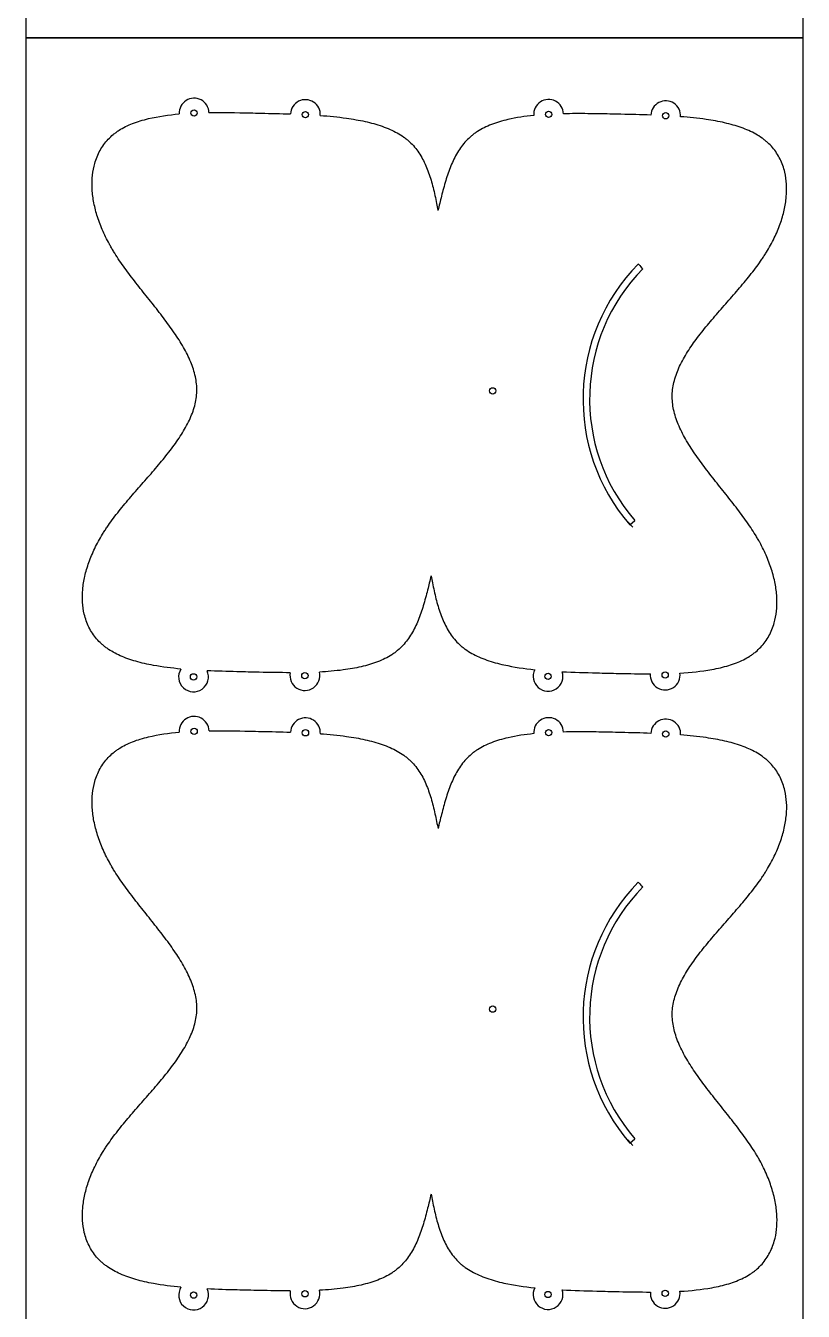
# Model space of a CAD drawing. Header units: inches. Extents: x 132 to 1257, y -131 to 658.
# Drawn here: x 278.6 to 338.6, y 459.9 to 559.1 of the extents above; entities that cross this region are included whole.
import ezdxf

# ---------------------------------------------------------------- set-up
doc = ezdxf.new("R2010")
doc.units = ezdxf.units.IN
doc.header["$MEASUREMENT"] = 0
doc.layers.add('Default', color=7, linetype='Continuous', true_color=0x000000)

msp = doc.modelspace()

# ---------------------------------------------------------------- linework, layer by layer
at = {"color": 2, "true_color": 0xffff00}
for p, q in [((325.462, 520.394), (325.068, 520.825)), ((325.466, 472.703), (325.072, 473.134))]:
    msp.add_line(p, q, dxfattribs=at)
for p, q in [((325.225, 520.587), (325.61, 520.919)), ((325.229, 472.896), (325.613, 473.228))]:
    msp.add_line(p, q)
for points in [[(325.719, 540.476), (325.686, 540.509)], [(325.913, 540.669), (325.879, 540.702)], [(325.916, 492.977), (325.883, 493.01)], [(325.723, 492.785), (325.69, 492.818)]]:
    msp.add_lwpolyline(points)
for centre in [(291.609, 552.35), (300.199, 552.233), (318.963, 552.25), (328, 552.141), (314.65, 530.918), (291.566, 508.855), (300.157, 508.956), (318.921, 508.902), (327.958, 508.994), (291.612, 504.659), (318.966, 504.559), (300.202, 504.541), (328.004, 504.449), (314.653, 483.226), (291.57, 461.164), (300.16, 461.265), (318.924, 461.21), (327.962, 461.302)]:
    msp.add_circle(centre, 0.243)
for centre, radius, start, end in [((291.609, 552.35), 1.15, 1.70155, 183.26276), ((318.963, 552.25), 1.15, 2.13391, 184.13009), ((300.199, 552.233), 1.15, 356.60412, 177.62998), ((328, 552.141), 1.15, 356.43547, 177.5232), ((336.468, 530.29), 14.85, 135.48196, 220.79385), ((336.468, 530.29), 14.342, 135.48196, 220.79385), ((291.566, 508.855), 1.15, 148.15444, 24.28598), ((300.157, 508.956), 1.15, 168.87053, 13.67829), ((318.921, 508.902), 1.15, 153.79092, 17.95618), ((327.958, 508.994), 1.15, 175.02375, 7.67271), ((291.612, 504.659), 1.15, 1.70155, 183.26276), ((300.202, 504.541), 1.15, 356.60412, 177.62998), ((318.966, 504.559), 1.15, 2.13391, 184.13009), ((328.004, 504.449), 1.15, 356.43547, 177.5232), ((336.471, 482.598), 14.85, 135.48196, 220.79385), ((336.471, 482.598), 14.342, 135.48196, 220.79385), ((291.57, 461.164), 1.15, 148.15444, 24.28598), ((300.16, 461.265), 1.15, 168.87053, 13.67829), ((318.924, 461.21), 1.15, 153.79092, 17.95618), ((327.962, 461.302), 1.15, 175.02375, 7.67271)]:
    msp.add_arc(centre, radius, start, end)
for points, knots in [([(292.758, 552.384), (293.813, 552.4), (294.867, 552.383), (296.208, 552.354), (296.495, 552.348), (297.538, 552.323), (298.294, 552.306), (299.05, 552.28)], [8.814927, 8.814927, 8.814927, 8.814927, 13.819671, 13.819671, 15.179724, 15.179724, 18.770325, 18.770325, 18.770325, 18.770325]), ([(290.59, 509.462), (289.878, 509.531), (289.174, 509.616), (288.241, 509.786), (288.009, 509.833), (287.554, 509.937), (287.334, 509.993), (286.904, 510.116), (286.696, 510.182), (286.294, 510.326), (286.1, 510.403), (285.728, 510.569), (285.549, 510.658), (285.208, 510.848), (285.046, 510.95), (284.814, 511.114), (284.74, 511.169), (284.631, 511.256), (284.596, 511.285), (284.526, 511.345), (284.492, 511.375), (284.325, 511.526), (284.199, 511.655), (283.85, 512.062), (283.655, 512.359), (283.336, 513.002), (283.216, 513.344), (283.063, 513.997), (283.02, 514.303), (282.98, 514.935), (282.987, 515.262), (283.046, 515.931), (283.101, 516.274), (283.258, 516.971), (283.363, 517.326), (283.618, 518.044), (283.771, 518.407), (284.123, 519.138), (284.325, 519.505), (284.6, 519.954), (284.658, 520.046), (284.776, 520.23), (284.837, 520.322), (285.025, 520.6), (285.155, 520.783), (285.564, 521.338), (285.856, 521.706), (286.456, 522.433), (286.772, 522.8), (287.405, 523.528), (287.727, 523.893), (288.363, 524.621), (288.681, 524.988), (289.288, 525.715), (289.584, 526.083), (290.134, 526.812), (290.395, 527.181), (290.857, 527.913), (291.066, 528.283), (291.412, 529.021), (291.554, 529.392), (291.752, 530.139), (291.811, 530.511), (291.829, 531.268), (291.787, 531.643), (291.625, 532.398), (291.5, 532.775), (291.189, 533.528), (290.998, 533.907), (290.57, 534.66), (290.327, 535.04), (289.813, 535.794), (289.534, 536.175), (288.961, 536.93), (288.661, 537.311), (288.06, 538.068), (287.756, 538.447), (287.157, 539.203), (286.859, 539.585), (286.294, 540.339), (286.02, 540.72), (285.637, 541.293), (285.515, 541.483), (285.369, 541.722), (285.34, 541.769), (285.284, 541.864), (285.256, 541.911), (285.174, 542.052), (285.121, 542.147), (284.867, 542.608), (284.682, 542.984), (284.364, 543.73), (284.228, 544.1), (284.007, 544.829), (283.919, 545.189), (283.795, 545.893), (283.755, 546.237), (283.727, 546.908), (283.735, 547.235), (283.804, 547.865), (283.861, 548.169), (284.044, 548.814), (284.179, 549.15), (284.528, 549.778), (284.736, 550.066), (285.104, 550.456), (285.235, 550.579), (285.409, 550.723), (285.444, 550.751), (285.517, 550.808), (285.553, 550.835), (285.666, 550.917), (285.742, 550.969), (285.982, 551.122), (286.148, 551.216), (286.497, 551.391), (286.68, 551.471), (287.059, 551.62), (287.257, 551.688), (287.665, 551.813), (287.876, 551.869), (288.862, 552.103), (289.65, 552.204), (290.461, 552.285)], [-85.148406, -85.148406, -85.148406, -85.148406, -81.780767, -81.780767, -80.653101, -80.653101, -79.570598, -79.570598, -78.534434, -78.534434, -77.54624, -77.54624, -76.601915, -76.601915, -75.696681, -75.696681, -75.256245, -75.256245, -75.038733, -75.038733, -74.822714, -74.822714, -73.969653, -73.969653, -72.281686, -72.281686, -70.564748, -70.564748, -69.100223, -69.100223, -67.553631, -67.553631, -65.908811, -65.908811, -64.155075, -64.155075, -62.285633, -62.285633, -60.296231, -60.296231, -59.779524, -59.779524, -59.255149, -59.255149, -58.183988, -58.183988, -55.974472, -55.974472, -53.694649, -53.694649, -51.379904, -51.379904, -49.092763, -49.092763, -46.869323, -46.869323, -44.747127, -44.747127, -42.749829, -42.749829, -40.876165, -40.876165, -39.08522, -39.08522, -37.294848, -37.294848, -35.421823, -35.421823, -33.425249, -33.425249, -31.303842, -31.303842, -29.081214, -29.081214, -26.79486, -26.79486, -24.480837, -24.480837, -22.201611, -22.201611, -19.992547, -19.992547, -18.921559, -18.921559, -18.658473, -18.658473, -18.3973, -18.3973, -17.880658, -17.880658, -15.891473, -15.891473, -14.022184, -14.022184, -12.26855, -12.26855, -10.623797, -10.623797, -9.07727, -9.07727, -7.612849, -7.612849, -5.89545, -5.89545, -4.207291, -4.207291, -3.354244, -3.354244, -3.138242, -3.138242, -2.920749, -2.920749, -2.480367, -2.480367, -1.575282, -1.575282, -0.631139, -0.631139, 0.356858, 0.356858, 1.39283, 1.39283, 5.165837, 5.165837, 5.165837, 5.165837]), ([(301.347, 552.165), (302.024, 552.114), (302.698, 552.05), (303.613, 551.922), (303.858, 551.883), (304.337, 551.798), (304.571, 551.752), (305.028, 551.65), (305.25, 551.595), (305.691, 551.472), (305.908, 551.405), (306.327, 551.257), (306.53, 551.178), (306.918, 551.007), (307.104, 550.915), (307.457, 550.717), (307.625, 550.612), (307.865, 550.441), (307.942, 550.383), (308.09, 550.262), (308.162, 550.2), (308.369, 550.009), (308.498, 549.874), (308.861, 549.446), (309.066, 549.135), (309.425, 548.467), (309.576, 548.112), (309.839, 547.375), (309.951, 546.986), (310.15, 546.197), (310.238, 545.787), (310.357, 545.202), (310.393, 545.021), (310.428, 544.84)], [22.39606, 22.39606, 22.39606, 22.39606, 25.607041, 25.607041, 26.78249, 26.78249, 27.915409, 27.915409, 29.003369, 29.003369, 30.083561, 30.083561, 31.111933, 31.111933, 32.092923, 32.092923, 33.031821, 33.031821, 33.488266, 33.488266, 33.937759, 33.937759, 34.824381, 34.824381, 36.598165, 36.598165, 38.421258, 38.421258, 40.322481, 40.322481, 42.294606, 42.294606, 43.165386, 43.165386, 43.165386, 43.165386]), ([(317.816, 552.168), (317.141, 552.096), (316.48, 552.003), (315.606, 551.802), (315.386, 551.745), (314.96, 551.617), (314.754, 551.548), (314.359, 551.395), (314.169, 551.312), (313.806, 551.131), (313.634, 551.033), (313.386, 550.874), (313.307, 550.819), (313.153, 550.706), (313.078, 550.647), (312.862, 550.466), (312.727, 550.337), (312.345, 549.926), (312.125, 549.625), (311.736, 548.975), (311.568, 548.628), (311.271, 547.903), (311.141, 547.521), (310.905, 546.742), (310.798, 546.336), (310.605, 545.572), (310.517, 545.204), (310.428, 544.84)], [299.426318, 299.426318, 299.426318, 299.426318, 302.597982, 302.597982, 303.678174, 303.678174, 304.706545, 304.706545, 305.687536, 305.687536, 306.626434, 306.626434, 307.082878, 307.082878, 307.532371, 307.532371, 308.418994, 308.418994, 310.192778, 310.192778, 312.01587, 312.01587, 313.917093, 313.917093, 315.889219, 315.889219, 317.666593, 317.666593, 317.666593, 317.666593]), ([(326.852, 552.191), (326.083, 552.218), (325.315, 552.236), (324.26, 552.261), (323.973, 552.267), (323.118, 552.286), (322.549, 552.297), (321.359, 552.308), (320.732, 552.307), (320.112, 552.293)], [285.12662, 285.12662, 285.12662, 285.12662, 288.774336, 288.774336, 290.134725, 290.134725, 292.834636, 292.834636, 295.783694, 295.783694, 295.783694, 295.783694]), ([(329.098, 509.147), (329.931, 509.203), (330.749, 509.279), (331.782, 509.465), (332.005, 509.511), (332.44, 509.614), (332.651, 509.67), (333.059, 509.795), (333.257, 509.862), (333.636, 510.011), (333.819, 510.091), (334.168, 510.266), (334.335, 510.359), (334.574, 510.512), (334.651, 510.565), (334.763, 510.646), (334.8, 510.674), (334.872, 510.73), (334.908, 510.758), (335.082, 510.902), (335.213, 511.024), (335.581, 511.415), (335.79, 511.702), (336.139, 512.33), (336.275, 512.665), (336.458, 513.31), (336.516, 513.614), (336.584, 514.244), (336.593, 514.571), (336.566, 515.242), (336.526, 515.587), (336.402, 516.291), (336.314, 516.65), (336.093, 517.379), (335.957, 517.749), (335.639, 518.495), (335.455, 518.872), (335.201, 519.334), (335.148, 519.428), (335.038, 519.617), (334.982, 519.712), (334.807, 519.998), (334.685, 520.187), (334.302, 520.76), (334.028, 521.142), (333.463, 521.896), (333.165, 522.278), (332.566, 523.035), (332.262, 523.414), (331.66, 524.171), (331.36, 524.552), (330.788, 525.307), (330.509, 525.688), (329.994, 526.442), (329.751, 526.823), (329.323, 527.576), (329.131, 527.955), (328.82, 528.708), (328.696, 529.085), (328.533, 529.841), (328.491, 530.216), (328.509, 530.972), (328.568, 531.345), (328.766, 532.091), (328.908, 532.463), (329.253, 533.2), (329.462, 533.57), (329.925, 534.302), (330.185, 534.67), (330.734, 535.399), (331.031, 535.767), (331.638, 536.494), (331.955, 536.861), (332.591, 537.589), (332.913, 537.953), (333.546, 538.681), (333.862, 539.048), (334.461, 539.775), (334.753, 540.143), (335.162, 540.698), (335.293, 540.881), (335.45, 541.113), (335.481, 541.159), (335.542, 541.251), (335.572, 541.297), (335.66, 541.434), (335.718, 541.526), (335.993, 541.975), (336.195, 542.342), (336.547, 543.073), (336.701, 543.436), (336.956, 544.153), (337.06, 544.508), (337.218, 545.206), (337.274, 545.548), (337.333, 546.217), (337.34, 546.544), (337.301, 547.177), (337.258, 547.483), (337.105, 548.136), (336.986, 548.477), (336.667, 549.121), (336.472, 549.418), (336.123, 549.826), (335.998, 549.955), (335.831, 550.106), (335.797, 550.136), (335.727, 550.196), (335.692, 550.225), (335.583, 550.312), (335.509, 550.368), (335.278, 550.532), (335.115, 550.633), (334.775, 550.824), (334.596, 550.913), (334.224, 551.079), (334.03, 551.156), (333.628, 551.3), (333.42, 551.366), (332.991, 551.489), (332.77, 551.545), (332.316, 551.65), (332.083, 551.697), (331.607, 551.784), (331.364, 551.823), (330.466, 551.953), (329.809, 552.018), (329.148, 552.069)], [189.043159, 189.043159, 189.043159, 189.043159, 192.941512, 192.941512, 194.024014, 194.024014, 195.060178, 195.060178, 196.048372, 196.048372, 196.992698, 196.992698, 197.897932, 197.897932, 198.338367, 198.338367, 198.55588, 198.55588, 198.771898, 198.771898, 199.62496, 199.62496, 201.312927, 201.312927, 203.029864, 203.029864, 204.49439, 204.49439, 206.040982, 206.040982, 207.685802, 207.685802, 209.439538, 209.439538, 211.30898, 211.30898, 213.298382, 213.298382, 213.815089, 213.815089, 214.339464, 214.339464, 215.410625, 215.410625, 217.620141, 217.620141, 219.899964, 219.899964, 222.214708, 222.214708, 224.501849, 224.501849, 226.725289, 226.725289, 228.847486, 228.847486, 230.844784, 230.844784, 232.718448, 232.718448, 234.509392, 234.509392, 236.299765, 236.299765, 238.17279, 238.17279, 240.169363, 240.169363, 242.290771, 242.290771, 244.513399, 244.513399, 246.799752, 246.799752, 249.113776, 249.113776, 251.393001, 251.393001, 253.602066, 253.602066, 254.673054, 254.673054, 254.93614, 254.93614, 255.197313, 255.197313, 255.713955, 255.713955, 257.70314, 257.70314, 259.572429, 259.572429, 261.326063, 261.326063, 262.970815, 262.970815, 264.517342, 264.517342, 265.981764, 265.981764, 267.699163, 267.699163, 269.387321, 269.387321, 270.240368, 270.240368, 270.456371, 270.456371, 270.673863, 270.673863, 271.114245, 271.114245, 272.019331, 272.019331, 272.963474, 272.963474, 273.951471, 273.951471, 274.987442, 274.987442, 276.069767, 276.069767, 277.197279, 277.197279, 278.367667, 278.367667, 281.501059, 281.501059, 281.501059, 281.501059]), ([(309.892, 516.643), (309.803, 516.28), (309.715, 515.912), (309.522, 515.149), (309.415, 514.743), (309.179, 513.964), (309.049, 513.582), (308.752, 512.857), (308.585, 512.509), (308.196, 511.86), (307.976, 511.559), (307.594, 511.148), (307.459, 511.019), (307.243, 510.838), (307.169, 510.779), (307.015, 510.666), (306.935, 510.611), (306.688, 510.451), (306.515, 510.354), (306.153, 510.173), (305.963, 510.09), (305.568, 509.937), (305.362, 509.867), (304.936, 509.739), (304.716, 509.682), (304.271, 509.58), (304.047, 509.535), (303.585, 509.455), (303.35, 509.419), (302.503, 509.309), (301.891, 509.261), (301.274, 509.228)], [-122.242246, -122.242246, -122.242246, -122.242246, -120.465956, -120.465956, -118.494222, -118.494222, -116.593347, -116.593347, -114.770579, -114.770579, -112.997161, -112.997161, -112.110767, -112.110767, -111.661408, -111.661408, -111.205112, -111.205112, -110.266542, -110.266542, -109.285923, -109.285923, -108.257955, -108.257955, -107.178193, -107.178193, -106.090568, -106.090568, -104.957985, -104.957985, -102.041667, -102.041667, -102.041667, -102.041667]), ([(309.892, 516.643), (309.927, 516.463), (309.963, 516.282), (310.081, 515.697), (310.17, 515.287), (310.369, 514.498), (310.481, 514.11), (310.744, 513.373), (310.894, 513.017), (311.253, 512.35), (311.458, 512.039), (311.821, 511.611), (311.95, 511.476), (312.157, 511.285), (312.229, 511.223), (312.377, 511.102), (312.454, 511.044), (312.693, 510.873), (312.861, 510.768), (313.214, 510.57), (313.4, 510.478), (313.788, 510.306), (313.99, 510.227), (314.41, 510.08), (314.627, 510.012), (315.067, 509.889), (315.289, 509.834), (316.293, 509.61), (317.083, 509.5), (317.889, 509.41)], [152.258957, 152.258957, 152.258957, 152.258957, 153.128657, 153.128657, 155.10039, 155.10039, 157.001265, 157.001265, 158.824034, 158.824034, 160.597451, 160.597451, 161.483845, 161.483845, 161.933204, 161.933204, 162.389501, 162.389501, 163.32807, 163.32807, 164.30869, 164.30869, 165.336658, 165.336658, 166.416419, 166.416419, 167.504045, 167.504045, 171.294575, 171.294575, 171.294575, 171.294575]), ([(299.029, 509.178), (298.232, 509.178), (297.435, 509.192), (296.351, 509.216), (296.065, 509.223), (295.492, 509.236), (295.205, 509.243), (294.15, 509.27), (293.382, 509.292), (292.614, 509.328)], [-98.500263, -98.500263, -98.500263, -98.500263, -94.717892, -94.717892, -93.357689, -93.357689, -91.997792, -91.997792, -88.350006, -88.350006, -88.350006, -88.350006]), ([(320.014, 509.256), (320.901, 509.211), (321.787, 509.185), (322.961, 509.156), (323.247, 509.149), (323.82, 509.136), (324.107, 509.129), (325.2, 509.106), (326.006, 509.092), (326.813, 509.093)], [174.666344, 174.666344, 174.666344, 174.666344, 178.876721, 178.876721, 180.236924, 180.236924, 181.596821, 181.596821, 185.424295, 185.424295, 185.424295, 185.424295]), ([(290.593, 461.771), (289.881, 461.839), (289.177, 461.924), (288.245, 462.094), (288.012, 462.142), (287.558, 462.246), (287.337, 462.302), (286.908, 462.425), (286.7, 462.491), (286.298, 462.634), (286.103, 462.711), (285.731, 462.878), (285.552, 462.966), (285.212, 463.157), (285.049, 463.258), (284.818, 463.422), (284.743, 463.478), (284.635, 463.565), (284.6, 463.594), (284.53, 463.653), (284.496, 463.683), (284.328, 463.835), (284.203, 463.964), (283.854, 464.371), (283.659, 464.667), (283.339, 465.311), (283.219, 465.652), (283.066, 466.305), (283.023, 466.611), (282.984, 467.244), (282.99, 467.571), (283.049, 468.24), (283.105, 468.582), (283.262, 469.28), (283.366, 469.635), (283.621, 470.353), (283.774, 470.716), (284.127, 471.446), (284.329, 471.814), (284.603, 472.263), (284.661, 472.355), (284.78, 472.539), (284.84, 472.631), (285.029, 472.908), (285.159, 473.092), (285.568, 473.646), (285.86, 474.014), (286.46, 474.742), (286.775, 475.109), (287.409, 475.837), (287.73, 476.201), (288.366, 476.929), (288.684, 477.297), (289.291, 478.024), (289.588, 478.392), (290.138, 479.121), (290.398, 479.489), (290.861, 480.222), (291.07, 480.591), (291.415, 481.329), (291.558, 481.7), (291.756, 482.447), (291.815, 482.82), (291.832, 483.577), (291.791, 483.951), (291.628, 484.706), (291.503, 485.084), (291.193, 485.837), (291.001, 486.216), (290.574, 486.968), (290.331, 487.349), (289.816, 488.102), (289.537, 488.483), (288.965, 489.238), (288.665, 489.62), (288.064, 490.376), (287.759, 490.755), (287.161, 491.512), (286.863, 491.893), (286.298, 492.648), (286.023, 493.029), (285.64, 493.602), (285.519, 493.791), (285.373, 494.03), (285.344, 494.078), (285.287, 494.172), (285.26, 494.219), (285.178, 494.361), (285.124, 494.455), (284.871, 494.917), (284.686, 495.293), (284.368, 496.039), (284.232, 496.409), (284.01, 497.138), (283.923, 497.497), (283.798, 498.201), (283.758, 498.546), (283.73, 499.217), (283.739, 499.543), (283.807, 500.174), (283.864, 500.478), (284.047, 501.123), (284.183, 501.458), (284.531, 502.087), (284.74, 502.374), (285.107, 502.765), (285.238, 502.888), (285.412, 503.032), (285.448, 503.06), (285.52, 503.116), (285.557, 503.144), (285.669, 503.225), (285.746, 503.278), (285.985, 503.431), (286.152, 503.525), (286.501, 503.699), (286.683, 503.78), (287.063, 503.928), (287.26, 503.996), (287.669, 504.121), (287.879, 504.177), (288.866, 504.411), (289.654, 504.513), (290.464, 504.593)], [-85.148406, -85.148406, -85.148406, -85.148406, -81.780767, -81.780767, -80.653101, -80.653101, -79.570598, -79.570598, -78.534434, -78.534434, -77.54624, -77.54624, -76.601915, -76.601915, -75.696681, -75.696681, -75.256245, -75.256245, -75.038733, -75.038733, -74.822714, -74.822714, -73.969653, -73.969653, -72.281686, -72.281686, -70.564748, -70.564748, -69.100223, -69.100223, -67.553631, -67.553631, -65.908811, -65.908811, -64.155075, -64.155075, -62.285633, -62.285633, -60.296231, -60.296231, -59.779524, -59.779524, -59.255149, -59.255149, -58.183988, -58.183988, -55.974472, -55.974472, -53.694649, -53.694649, -51.379904, -51.379904, -49.092763, -49.092763, -46.869323, -46.869323, -44.747127, -44.747127, -42.749829, -42.749829, -40.876165, -40.876165, -39.08522, -39.08522, -37.294848, -37.294848, -35.421823, -35.421823, -33.425249, -33.425249, -31.303842, -31.303842, -29.081214, -29.081214, -26.79486, -26.79486, -24.480837, -24.480837, -22.201611, -22.201611, -19.992547, -19.992547, -18.921559, -18.921559, -18.658473, -18.658473, -18.3973, -18.3973, -17.880658, -17.880658, -15.891473, -15.891473, -14.022184, -14.022184, -12.26855, -12.26855, -10.623797, -10.623797, -9.07727, -9.07727, -7.612849, -7.612849, -5.89545, -5.89545, -4.207291, -4.207291, -3.354244, -3.354244, -3.138242, -3.138242, -2.920749, -2.920749, -2.480367, -2.480367, -1.575282, -1.575282, -0.631139, -0.631139, 0.356858, 0.356858, 1.39283, 1.39283, 5.165837, 5.165837, 5.165837, 5.165837]), ([(292.761, 504.693), (293.816, 504.708), (294.871, 504.692), (296.212, 504.663), (296.498, 504.656), (297.541, 504.632), (298.298, 504.614), (299.054, 504.589)], [8.814927, 8.814927, 8.814927, 8.814927, 13.819671, 13.819671, 15.179724, 15.179724, 18.770325, 18.770325, 18.770325, 18.770325]), ([(301.35, 504.473), (302.028, 504.423), (302.701, 504.358), (303.617, 504.23), (303.861, 504.192), (304.341, 504.107), (304.575, 504.061), (305.032, 503.959), (305.254, 503.904), (305.694, 503.781), (305.911, 503.713), (306.331, 503.566), (306.533, 503.487), (306.921, 503.315), (307.107, 503.223), (307.461, 503.026), (307.629, 502.92), (307.868, 502.749), (307.945, 502.691), (308.094, 502.571), (308.165, 502.509), (308.373, 502.318), (308.501, 502.183), (308.864, 501.754), (309.07, 501.443), (309.429, 500.776), (309.579, 500.421), (309.842, 499.683), (309.954, 499.295), (310.153, 498.506), (310.242, 498.096), (310.361, 497.51), (310.396, 497.33), (310.431, 497.149)], [22.39606, 22.39606, 22.39606, 22.39606, 25.607041, 25.607041, 26.78249, 26.78249, 27.915409, 27.915409, 29.003369, 29.003369, 30.083561, 30.083561, 31.111933, 31.111933, 32.092923, 32.092923, 33.031821, 33.031821, 33.488266, 33.488266, 33.937759, 33.937759, 34.824381, 34.824381, 36.598165, 36.598165, 38.421258, 38.421258, 40.322481, 40.322481, 42.294606, 42.294606, 43.165386, 43.165386, 43.165386, 43.165386]), ([(317.82, 504.476), (317.144, 504.404), (316.483, 504.311), (315.61, 504.111), (315.39, 504.054), (314.964, 503.926), (314.758, 503.856), (314.362, 503.703), (314.172, 503.62), (313.81, 503.439), (313.637, 503.342), (313.39, 503.182), (313.31, 503.128), (313.156, 503.014), (313.082, 502.956), (312.866, 502.774), (312.731, 502.646), (312.348, 502.235), (312.129, 501.934), (311.739, 501.284), (311.572, 500.936), (311.275, 500.212), (311.145, 499.829), (310.909, 499.05), (310.801, 498.644), (310.609, 497.881), (310.52, 497.513), (310.431, 497.149)], [299.426318, 299.426318, 299.426318, 299.426318, 302.597982, 302.597982, 303.678174, 303.678174, 304.706545, 304.706545, 305.687536, 305.687536, 306.626434, 306.626434, 307.082878, 307.082878, 307.532371, 307.532371, 308.418994, 308.418994, 310.192778, 310.192778, 312.01587, 312.01587, 313.917093, 313.917093, 315.889219, 315.889219, 317.666593, 317.666593, 317.666593, 317.666593]), ([(326.855, 504.499), (326.087, 504.526), (325.318, 504.545), (324.263, 504.569), (323.977, 504.576), (323.121, 504.595), (322.553, 504.606), (321.362, 504.617), (320.735, 504.616), (320.115, 504.602)], [285.12662, 285.12662, 285.12662, 285.12662, 288.774336, 288.774336, 290.134725, 290.134725, 292.834636, 292.834636, 295.783694, 295.783694, 295.783694, 295.783694]), ([(329.101, 461.456), (329.934, 461.512), (330.752, 461.587), (331.785, 461.774), (332.009, 461.819), (332.443, 461.922), (332.654, 461.978), (333.062, 462.103), (333.26, 462.171), (333.64, 462.32), (333.822, 462.4), (334.172, 462.574), (334.338, 462.668), (334.578, 462.821), (334.654, 462.873), (334.767, 462.955), (334.803, 462.982), (334.876, 463.038), (334.911, 463.067), (335.085, 463.21), (335.217, 463.333), (335.585, 463.723), (335.793, 464.011), (336.143, 464.638), (336.278, 464.974), (336.462, 465.619), (336.519, 465.923), (336.588, 466.553), (336.597, 466.879), (336.569, 467.55), (336.53, 467.895), (336.405, 468.599), (336.318, 468.959), (336.097, 469.688), (335.961, 470.058), (335.643, 470.804), (335.458, 471.18), (335.205, 471.642), (335.151, 471.737), (335.042, 471.926), (334.985, 472.02), (334.81, 472.306), (334.689, 472.496), (334.306, 473.069), (334.032, 473.45), (333.466, 474.205), (333.168, 474.586), (332.569, 475.343), (332.265, 475.722), (331.664, 476.479), (331.364, 476.861), (330.791, 477.616), (330.512, 477.997), (329.997, 478.751), (329.754, 479.131), (329.326, 479.884), (329.135, 480.263), (328.824, 481.017), (328.699, 481.394), (328.536, 482.149), (328.495, 482.524), (328.512, 483.281), (328.571, 483.653), (328.769, 484.4), (328.911, 484.771), (329.257, 485.509), (329.466, 485.878), (329.928, 486.61), (330.188, 486.979), (330.738, 487.708), (331.034, 488.075), (331.641, 488.802), (331.959, 489.17), (332.595, 489.897), (332.916, 490.262), (333.55, 490.989), (333.865, 491.356), (334.465, 492.084), (334.757, 492.451), (335.166, 493.006), (335.296, 493.189), (335.454, 493.421), (335.484, 493.467), (335.545, 493.559), (335.575, 493.605), (335.664, 493.742), (335.722, 493.834), (335.996, 494.284), (336.198, 494.651), (336.551, 495.381), (336.704, 495.744), (336.959, 496.462), (337.064, 496.817), (337.221, 497.514), (337.277, 497.857), (337.336, 498.526), (337.343, 498.852), (337.304, 499.485), (337.261, 499.791), (337.109, 500.444), (336.989, 500.786), (336.67, 501.43), (336.476, 501.727), (336.127, 502.134), (336.001, 502.263), (335.834, 502.415), (335.8, 502.445), (335.731, 502.504), (335.695, 502.534), (335.587, 502.62), (335.513, 502.676), (335.281, 502.84), (335.119, 502.942), (334.779, 503.133), (334.6, 503.221), (334.228, 503.388), (334.033, 503.465), (333.632, 503.609), (333.424, 503.675), (332.994, 503.798), (332.774, 503.854), (332.32, 503.958), (332.087, 504.005), (331.61, 504.092), (331.367, 504.132), (330.469, 504.261), (329.812, 504.326), (329.151, 504.378)], [189.043159, 189.043159, 189.043159, 189.043159, 192.941512, 192.941512, 194.024014, 194.024014, 195.060178, 195.060178, 196.048372, 196.048372, 196.992698, 196.992698, 197.897932, 197.897932, 198.338367, 198.338367, 198.55588, 198.55588, 198.771898, 198.771898, 199.62496, 199.62496, 201.312927, 201.312927, 203.029864, 203.029864, 204.49439, 204.49439, 206.040982, 206.040982, 207.685802, 207.685802, 209.439538, 209.439538, 211.30898, 211.30898, 213.298382, 213.298382, 213.815089, 213.815089, 214.339464, 214.339464, 215.410625, 215.410625, 217.620141, 217.620141, 219.899964, 219.899964, 222.214708, 222.214708, 224.501849, 224.501849, 226.725289, 226.725289, 228.847486, 228.847486, 230.844784, 230.844784, 232.718448, 232.718448, 234.509392, 234.509392, 236.299765, 236.299765, 238.17279, 238.17279, 240.169363, 240.169363, 242.290771, 242.290771, 244.513399, 244.513399, 246.799752, 246.799752, 249.113776, 249.113776, 251.393001, 251.393001, 253.602066, 253.602066, 254.673054, 254.673054, 254.93614, 254.93614, 255.197313, 255.197313, 255.713955, 255.713955, 257.70314, 257.70314, 259.572429, 259.572429, 261.326063, 261.326063, 262.970815, 262.970815, 264.517342, 264.517342, 265.981764, 265.981764, 267.699163, 267.699163, 269.387321, 269.387321, 270.240368, 270.240368, 270.456371, 270.456371, 270.673863, 270.673863, 271.114245, 271.114245, 272.019331, 272.019331, 272.963474, 272.963474, 273.951471, 273.951471, 274.987442, 274.987442, 276.069767, 276.069767, 277.197279, 277.197279, 278.367667, 278.367667, 281.501059, 281.501059, 281.501059, 281.501059]), ([(309.895, 468.952), (309.807, 468.588), (309.718, 468.22), (309.526, 467.457), (309.418, 467.051), (309.183, 466.273), (309.053, 465.89), (308.756, 465.166), (308.589, 464.818), (308.199, 464.168), (307.98, 463.867), (307.597, 463.456), (307.462, 463.328), (307.246, 463.146), (307.172, 463.088), (307.018, 462.974), (306.939, 462.92), (306.692, 462.76), (306.519, 462.663), (306.157, 462.481), (305.967, 462.398), (305.572, 462.245), (305.366, 462.176), (304.94, 462.048), (304.72, 461.991), (304.275, 461.888), (304.05, 461.844), (303.589, 461.763), (303.353, 461.728), (302.507, 461.618), (301.894, 461.57), (301.277, 461.537)], [-122.242246, -122.242246, -122.242246, -122.242246, -120.465956, -120.465956, -118.494222, -118.494222, -116.593347, -116.593347, -114.770579, -114.770579, -112.997161, -112.997161, -112.110767, -112.110767, -111.661408, -111.661408, -111.205112, -111.205112, -110.266542, -110.266542, -109.285923, -109.285923, -108.257955, -108.257955, -107.178193, -107.178193, -106.090568, -106.090568, -104.957985, -104.957985, -102.041667, -102.041667, -102.041667, -102.041667]), ([(309.895, 468.952), (309.931, 468.771), (309.966, 468.591), (310.085, 468.006), (310.173, 467.596), (310.372, 466.807), (310.484, 466.419), (310.747, 465.681), (310.898, 465.326), (311.256, 464.659), (311.462, 464.348), (311.824, 463.919), (311.953, 463.784), (312.16, 463.593), (312.232, 463.531), (312.38, 463.411), (312.457, 463.353), (312.697, 463.181), (312.865, 463.076), (313.218, 462.878), (313.404, 462.787), (313.791, 462.615), (313.994, 462.536), (314.413, 462.388), (314.63, 462.321), (315.07, 462.198), (315.292, 462.143), (316.296, 461.919), (317.087, 461.809), (317.893, 461.718)], [152.258957, 152.258957, 152.258957, 152.258957, 153.128657, 153.128657, 155.10039, 155.10039, 157.001265, 157.001265, 158.824034, 158.824034, 160.597451, 160.597451, 161.483845, 161.483845, 161.933204, 161.933204, 162.389501, 162.389501, 163.32807, 163.32807, 164.30869, 164.30869, 165.336658, 165.336658, 166.416419, 166.416419, 167.504045, 167.504045, 171.294575, 171.294575, 171.294575, 171.294575]), ([(299.032, 461.487), (298.235, 461.487), (297.438, 461.501), (296.355, 461.525), (296.068, 461.531), (295.495, 461.545), (295.209, 461.552), (294.154, 461.578), (293.386, 461.601), (292.618, 461.637)], [-98.500263, -98.500263, -98.500263, -98.500263, -94.717892, -94.717892, -93.357689, -93.357689, -91.997792, -91.997792, -88.350006, -88.350006, -88.350006, -88.350006]), ([(320.018, 461.565), (320.904, 461.52), (321.791, 461.494), (322.964, 461.465), (323.251, 461.458), (323.824, 461.445), (324.11, 461.438), (325.203, 461.414), (326.01, 461.401), (326.816, 461.402)], [174.666344, 174.666344, 174.666344, 174.666344, 178.876721, 178.876721, 180.236924, 180.236924, 181.596821, 181.596821, 185.424295, 185.424295, 185.424295, 185.424295])]:
    msp.add_open_spline(points, degree=3, knots=knots)
for points in [[(325.913, 540.669), (326.021, 540.549), (326.12, 540.431), (326.211, 540.315)], [(325.916, 492.977), (326.024, 492.857), (326.124, 492.739), (326.215, 492.623)]]:
    msp.add_open_spline(points, degree=3)
at = {"layer": 'Default'}
for points in [[(278.616, 558.162), (338.616, 558.162), (338.616, 658.162), (278.616, 658.162)], [(278.616, 458.162), (338.616, 458.162), (338.616, 558.162), (278.616, 558.162)]]:
    msp.add_lwpolyline(points, close=True, dxfattribs=at)

doc.saveas('drawing.dxf')
